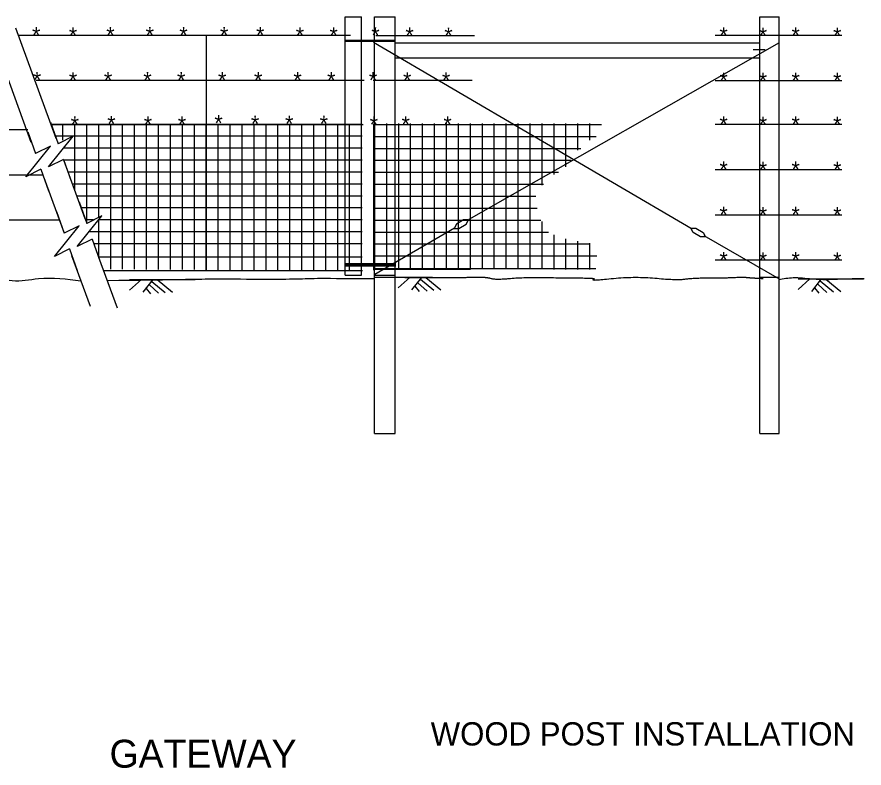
# Model space of a CAD drawing. Extents: x 78 to 190, y 175 to 263.
# Drawn here: x 96.27 to 112.53, y 220.33 to 234.76 of the extents above; entities that cross this region are included whole.
import ezdxf

# ---------------------------------------------------------------- set-up
doc = ezdxf.new("R2010")
doc.units = 0
doc.layers.add('mc_FENCE-CL', color=7, linetype='Continuous')
doc.layers.add('pp_PRESENTATION', color=7, linetype='Continuous')

msp = doc.modelspace()

# ---------------------------------------------------------------- linework, layer by layer
at = {"layer": 'mc_FENCE-CL'}
for p, q in [((102.569, 234.759), (102.888, 234.759)), ((102.569, 229.802), (102.569, 234.759)), ((102.888, 229.802), (102.888, 234.759)), ((103.138, 226.759), (103.138, 234.759)), ((103.138, 234.759), (103.534, 234.759)), ((103.534, 226.759), (103.534, 234.759)), ((110.535, 226.759), (110.535, 234.759)), ((110.535, 234.759), (110.906, 234.759)), ((110.906, 226.759), (110.906, 234.759)), ((96.294, 234.411), (102.674, 234.411)), ((99.911, 229.89), (99.911, 234.41)), ((103.158, 234.404), (105.053, 234.404)), ((109.678, 234.407), (112.108, 234.407)), ((102.569, 234.313), (103.534, 234.313)), ((102.569, 234.291), (103.534, 234.291)), ((103.118, 234.277), (109.235, 230.687)), ((103.534, 234.259), (110.535, 234.259)), ((110.906, 234.265), (104.948, 230.868)), ((110.405, 234.131), (110.637, 234.131)), ((103.534, 233.977), (110.535, 233.977)), ((96.642, 233.543), (102.936, 233.543)), ((103.112, 233.543), (105.008, 233.543)), ((109.678, 233.538), (112.108, 233.538)), ((92.228, 232.597), (96.476, 232.597)), ((96.923, 232.696), (102.915, 232.696)), ((102.898, 232.695), (96.923, 232.695)), ((96.934, 232.695), (102.915, 232.695)), ((96.934, 232.695), (102.915, 232.695)), ((97.148, 232.696), (102.915, 232.696)), ((97.153, 232.394), (97.153, 232.695)), ((97.382, 231.424), (97.382, 232.696)), ((97.611, 230.791), (97.611, 232.696)), ((97.841, 230.909), (97.841, 232.696)), ((98.07, 229.914), (98.07, 232.696)), ((98.299, 229.913), (98.299, 232.696)), ((98.529, 229.912), (98.529, 232.697)), ((98.758, 229.91), (98.758, 232.697)), ((98.988, 229.909), (98.988, 232.697)), ((99.217, 229.908), (99.217, 232.697)), ((99.446, 229.907), (99.446, 232.697)), ((99.676, 229.905), (99.676, 232.698)), ((99.905, 229.904), (99.905, 232.698)), ((100.134, 229.903), (100.134, 232.698)), ((100.364, 229.902), (100.364, 232.698)), ((100.593, 229.9), (100.593, 232.698)), ((100.823, 229.899), (100.823, 232.699)), ((101.052, 229.898), (101.052, 232.699)), ((101.281, 229.897), (101.281, 232.699)), ((101.511, 229.895), (101.511, 232.699)), ((101.74, 229.894), (101.74, 232.699)), ((101.969, 229.893), (101.969, 232.7)), ((102.199, 229.892), (102.199, 232.7)), ((102.428, 229.89), (102.428, 232.7)), ((102.658, 229.889), (102.658, 232.7)), ((103.112, 232.695), (107.491, 232.695)), ((103.122, 229.893), (103.122, 232.705)), ((103.141, 229.924), (103.141, 232.711)), ((103.371, 229.923), (103.371, 232.711)), ((103.6, 229.923), (103.6, 232.711)), ((103.829, 229.922), (103.829, 232.711)), ((104.059, 229.921), (104.059, 232.711)), ((104.288, 229.92), (104.288, 232.711)), ((104.517, 229.919), (104.517, 232.711)), ((104.747, 229.918), (104.747, 232.711)), ((104.976, 229.917), (104.976, 232.711)), ((105.206, 229.916), (105.206, 232.711)), ((105.435, 229.915), (105.435, 232.711)), ((105.664, 229.914), (105.664, 232.711)), ((105.894, 229.913), (105.894, 232.711)), ((106.123, 229.913), (106.123, 232.711)), ((106.352, 231.528), (106.352, 232.711)), ((106.582, 231.732), (106.582, 232.711)), ((106.811, 231.883), (106.811, 232.711)), ((107.041, 232.201), (107.041, 232.711)), ((107.27, 232.39), (107.27, 232.711)), ((109.678, 232.698), (112.108, 232.698)), ((102.898, 232.466), (97.001, 232.466)), ((107.389, 232.457), (103.135, 232.457)), ((102.898, 232.237), (97.162, 232.237)), ((107.097, 232.228), (103.135, 232.228)), ((102.898, 232.007), (97.171, 232.007)), ((106.908, 231.999), (103.135, 231.999)), ((102.898, 231.778), (97.255, 231.778)), ((106.669, 231.769), (103.135, 231.769)), ((109.678, 231.829), (112.108, 231.829)), ((92.221, 231.728), (96.769, 231.728)), ((102.898, 231.548), (97.337, 231.548)), ((106.382, 231.54), (103.135, 231.54)), ((102.898, 231.319), (97.42, 231.319)), ((106.231, 231.31), (103.135, 231.31)), ((102.898, 231.09), (97.504, 231.09)), ((106.259, 231.081), (103.135, 231.081)), ((109.678, 230.96), (112.108, 230.96)), ((92.221, 230.859), (97.085, 230.859)), ((97.743, 230.86), (97.586, 230.86)), ((102.898, 230.86), (97.836, 230.86)), ((97.841, 230.388), (97.841, 230.866)), ((106.331, 230.852), (103.135, 230.852)), ((104.846, 230.861), (104.707, 230.78)), ((104.94, 230.859), (104.846, 230.861)), ((104.895, 230.777), (104.94, 230.859)), ((106.352, 229.912), (106.352, 230.828)), ((102.898, 230.631), (97.67, 230.631)), ((106.475, 230.622), (103.135, 230.622)), ((104.671, 230.704), (103.144, 229.812)), ((104.707, 230.78), (104.662, 230.697)), ((104.662, 230.697), (104.756, 230.696)), ((104.756, 230.696), (104.895, 230.777)), ((104.801, 230.778), (104.801, 230.778)), ((109.209, 230.7), (109.303, 230.701)), ((109.254, 230.618), (109.209, 230.7)), ((109.303, 230.701), (109.442, 230.62)), ((106.582, 229.911), (106.582, 230.577)), ((106.811, 229.91), (106.811, 230.495)), ((109.393, 230.536), (109.254, 230.618)), ((109.348, 230.619), (109.348, 230.619)), ((109.487, 230.538), (109.393, 230.536)), ((109.442, 230.62), (109.487, 230.538)), ((109.455, 230.558), (110.906, 229.728)), ((102.898, 230.401), (97.76, 230.401)), ((97.841, 230.153), (97.841, 230.38)), ((107.261, 230.393), (103.135, 230.393)), ((107.041, 229.909), (107.041, 230.455)), ((107.27, 229.908), (107.27, 230.416)), ((102.898, 230.144), (97.848, 230.144)), ((107.403, 230.164), (103.135, 230.164)), ((102.56, 230.021), (103.547, 230.021)), ((102.56, 230.016), (103.547, 230.016)), ((102.56, 230.012), (103.547, 230.012)), ((102.56, 230.008), (103.547, 230.008)), ((102.56, 230.003), (103.547, 230.003)), ((102.56, 229.999), (103.547, 229.999)), ((102.56, 229.994), (103.547, 229.994)), ((102.56, 229.99), (103.547, 229.99)), ((102.56, 229.986), (103.547, 229.986)), ((102.56, 229.981), (103.547, 229.981)), ((109.678, 230.091), (112.108, 230.091)), ((97.94, 229.89), (102.905, 229.89)), ((103.112, 229.915), (104.979, 229.915)), ((107.383, 229.921), (103.141, 229.921)), ((98.661, 229.715), (98.433, 229.512)), ((98.433, 229.715), (99.692, 229.715)), ((98.877, 229.714), (98.689, 229.474)), ((98.859, 229.678), (99.117, 229.466)), ((98.965, 229.713), (99.254, 229.475)), ((102.569, 229.802), (102.888, 229.802)), ((103.138, 229.802), (103.534, 229.802)), ((103.138, 229.759), (103.534, 229.759)), ((103.591, 229.758), (104.248, 229.763)), ((103.819, 229.759), (103.591, 229.556)), ((104.035, 229.757), (103.847, 229.518)), ((103.97, 229.655), (104.145, 229.495)), ((104.017, 229.721), (104.274, 229.509)), ((104.123, 229.756), (104.411, 229.519)), ((110.535, 229.759), (110.906, 229.759)), ((110.535, 229.759), (110.906, 229.759)), ((111.495, 229.728), (111.267, 229.525)), ((111.267, 229.727), (112.526, 229.727)), ((111.711, 229.726), (111.523, 229.487)), ((111.692, 229.69), (111.95, 229.478)), ((111.799, 229.725), (112.087, 229.488)), ((98.749, 229.543), (98.832, 229.442)), ((98.812, 229.612), (98.988, 229.451)), ((103.907, 229.587), (103.99, 229.485)), ((111.583, 229.556), (111.665, 229.455)), ((111.645, 229.624), (111.821, 229.464)), ((103.138, 226.759), (103.534, 226.759)), ((110.535, 226.759), (110.906, 226.759))]:
    msp.add_line(p, q, dxfattribs=at)
for points in [[(92.137, 229.759), (92.361, 229.765), (92.674, 229.761), (92.829, 229.763), (92.888, 229.77), (92.946, 229.781), (93.003, 229.793), (93.062, 229.802), (93.152, 229.808), (93.22, 229.802), (93.43, 229.774), (93.588, 229.751), (93.67, 229.752), (93.752, 229.766), (93.834, 229.783), (93.916, 229.791), (93.969, 229.787), (94.021, 229.78), (94.073, 229.772), (94.126, 229.768), (94.242, 229.773), (94.358, 229.786), (94.474, 229.799), (94.59, 229.802), (94.657, 229.793), (94.723, 229.777), (94.79, 229.761), (94.857, 229.757), (95.67, 229.722), (95.937, 229.735), (96.178, 229.695), (96.686, 229.735), (97.497, 229.69)], [(110.894, 229.718), (111.173, 229.752), (111.532, 229.73), (111.866, 229.718), (112.079, 229.726), (112.534, 229.735)]]:
    msp.add_spline(points, degree=3, dxfattribs=at)
for points, degree in [([(98.01, 229.699), (99.226, 229.711), (99.984, 229.735), (100.928, 229.72), (101.633, 229.725), (101.979, 229.743), (102.464, 229.737), (103.128, 229.737)], 3), ([(103.534, 229.759), (104.001, 229.755), (104.414, 229.755), (104.832, 229.755), (105.276, 229.767), (105.453, 229.711), (105.987, 229.76), (106.894, 229.747), (107.412, 229.743), (107.26, 229.689), (108.124, 229.779), (108.953, 229.702), (109.253, 229.748), (109.944, 229.749), (110.199, 229.765), (110.412, 229.744), (110.594, 229.737)], 2)]:
    msp.add_open_spline(points, degree=degree, dxfattribs=at)
at = {"layer": 'pp_PRESENTATION'}
for p, q in [((95.749, 234.527), (96.539, 232.357)), ((96.242, 234.553), (97.016, 232.43)), ((96.913, 232.74), (97.059, 232.325)), ((96.479, 232.552), (96.625, 232.136)), ((97.165, 232.023), (97.311, 231.608)), ((97.167, 232.014), (97.576, 230.89)), ((96.731, 231.835), (96.877, 231.419)), ((96.786, 231.677), (97.175, 230.609)), ((97.463, 231.209), (97.609, 230.794)), ((97.029, 231.021), (97.175, 230.605)), ((97.715, 230.492), (97.861, 230.077)), ((97.281, 230.304), (97.427, 229.888)), ((97.32, 230.176), (97.674, 229.204)), ((97.838, 230.148), (98.193, 229.175))]:
    msp.add_line(p, q, dxfattribs=at)
for points in [[(97.165, 232.023), (96.876, 231.879), (97.348, 232.468), (97.059, 232.325)], [(96.731, 231.835), (96.443, 231.691), (96.914, 232.28), (96.625, 232.136)], [(97.715, 230.492), (97.426, 230.348), (97.897, 230.937), (97.609, 230.794)], [(97.281, 230.304), (96.993, 230.16), (97.464, 230.749), (97.175, 230.605)]]:
    msp.add_lwpolyline(points, dxfattribs=at)

# ---------------------------------------------------------------- texts
at = {"layer": 'mc_FENCE-CL'}
for s, height, p in [('*', 0.308, (96.56, 234.256)), ('*', 0.308, (97.267, 234.25)), ('*', 0.308, (97.985, 234.256)), ('*', 0.308, (98.741, 234.256)), ('*', 0.308, (99.388, 234.256)), ('*', 0.308, (100.168, 234.256)), ('*', 0.308, (100.861, 234.259)), ('*', 0.308, (101.623, 234.252)), ('*', 0.308, (102.271, 234.252)), ('*', 0.308, (103.073, 234.252)), ('*', 0.308, (103.728, 234.249)), ('*', 0.308, (104.475, 234.248)), ('*', 0.308, (109.757, 234.253)), ('*', 0.308, (110.513, 234.247)), ('*', 0.308, (111.141, 234.253)), ('*', 0.308, (111.94, 234.247)), ('*', 0.308, (96.577, 233.396)), ('*', 0.308, (97.267, 233.39)), ('*', 0.308, (97.94, 233.391)), ('*', 0.308, (98.696, 233.391)), ('*', 0.308, (99.343, 233.391)), ('*', 0.308, (100.131, 233.391)), ('*', 0.308, (100.822, 233.391)), ('*', 0.308, (101.578, 233.391)), ('*', 0.308, (102.225, 233.391)), ('*', 0.308, (103.027, 233.391)), ('*', 0.308, (103.683, 233.388)), ('*', 0.308, (104.429, 233.387)), ('*', 0.308, (109.757, 233.384)), ('*', 0.308, (110.513, 233.378)), ('*', 0.308, (111.141, 233.384)), ('*', 0.308, (111.94, 233.378)), ('*', 0.308, (97.301, 232.54)), ('*', 0.308, (98.003, 232.551)), ('*', 0.308, (98.705, 232.54)), ('*', 0.308, (99.359, 232.54)), ('*', 0.308, (100.061, 232.565)), ('*', 0.308, (100.763, 232.553)), ('*', 0.308, (101.417, 232.553)), ('*', 0.308, (102.082, 232.553)), ('*', 0.308, (103.042, 232.538)), ('*', 0.308, (103.654, 232.543)), ('*', 0.308, (104.458, 232.541)), ('*', 0.308, (109.757, 232.544)), ('*', 0.308, (110.513, 232.538)), ('*', 0.308, (111.141, 232.544)), ('*', 0.308, (111.94, 232.538)), ('*', 0.308, (109.757, 231.676)), ('*', 0.308, (110.513, 231.669)), ('*', 0.308, (111.141, 231.676)), ('*', 0.308, (111.94, 231.669)), ('*', 0.308, (109.757, 230.807)), ('*', 0.308, (111.141, 230.807)), ('*', 0.308, (110.513, 230.8)), ('*', 0.308, (111.94, 230.8)), ('*', 0.308, (109.757, 229.938)), ('*', 0.308, (110.513, 229.931)), ('*', 0.308, (111.141, 229.938)), ('*', 0.308, (111.94, 229.931)), ('WOOD POST INSTALLATION', 0.44746, (104.214, 220.765)), ('GATEWAY', 0.5369, (98.048, 220.339))]:
    msp.add_text(s, height=height, dxfattribs=at).set_placement(p)

doc.saveas('drawing.dxf')
